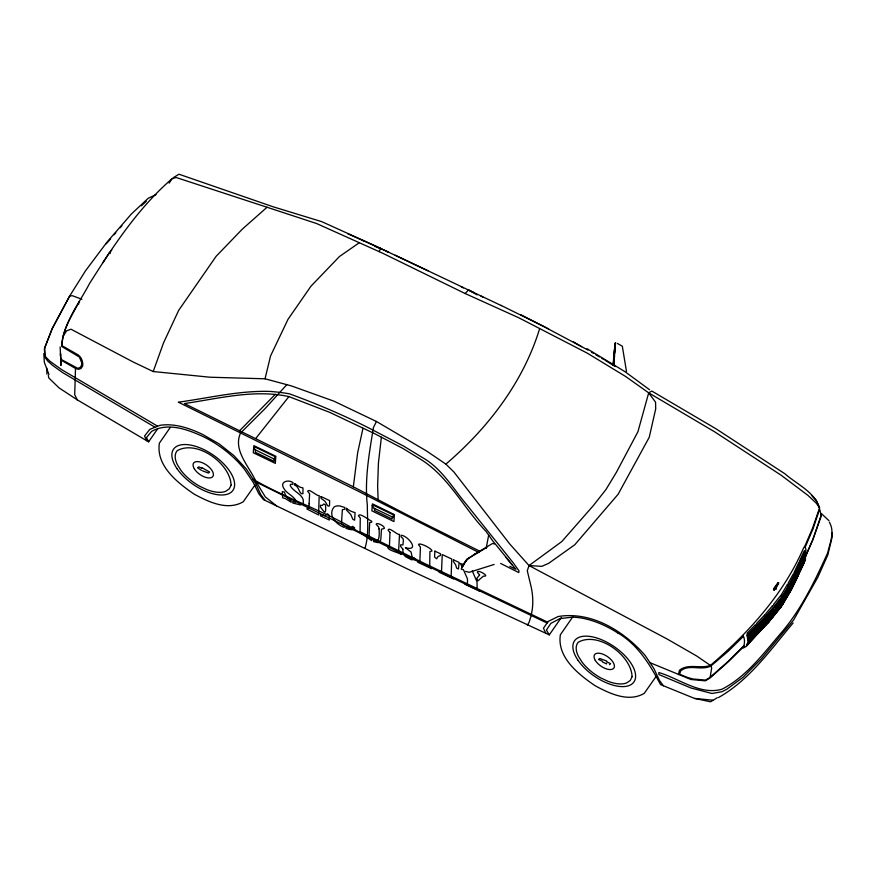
<?xml version="1.0" encoding="UTF-8"?>
<svg xmlns="http://www.w3.org/2000/svg" width="876" height="876" viewBox="0 0 876 876"><rect width="100%" height="100%" fill="white"/><g stroke="black" fill="none" stroke-linecap="round" stroke-linejoin="round"><path stroke-width="1.31" d="M60.115 346.951L60.816 359.992L75.511 368.446L74.701 394.682L77.296 399.861L148.624 441.832L157.954 428.353M201.458 470.335L197.516 467.806L198.83 466.864L201.677 468.244L201.688 467.532L209.649 472.055L208.51 473.062L202.498 470.839M606.597 663.285L606.586 663.92L602.447 661.949M774.066 589.417L773.946 589.953M775.742 589.395L775.775 587.303L776.859 586.471L775.665 588.19M775.972 589.121L776.005 587.029M832.2 532.772L832.058 537.404L827.765 555.077L817.757 577.404L793.579 620.055L761.321 658.84L743.111 677.236L726.861 689.215L722.087 691.679L712.024 693.496L690.835 687.956L658.883 674.542L658.829 672.538C678.911 678.331 700.132 695.544 722.01 689.215C746.319 676.655 763.127 653.934 780.56 633.567C801.135 609.904 814.844 581.106 827.732 552.745C829.955 542.715 835.102 532.06 829.342 522.205M274.232 458.991L274.1 461.334L255.398 452.334L255.54 449.979L254.445 449.607L254.752 446.88L274.834 456.549L274.527 459.221L255.54 449.979M614.164 361.722L614.481 356.368M614.711 352.349L615.094 343.239L613.364 365.117M374.589 508.299L374.446 510.434L392.13 519.074L392.262 516.939L373.099 507.773L373.307 505.113L393.324 514.869L393.116 517.541L392.262 516.939M805.591 554.847L805.942 549.351L804.77 546.383L812.61 528.064L819.586 507.839C814.264 491.622 797.007 484.384 785.082 473.905L716.163 428.89L651.821 391.057L648.689 392.853L637.936 431.715L616.332 472.438L605.951 489.542L593.359 505.583L561.812 541.554L529.016 565.557L527.286 570.758L531.414 588.048A147.551 79.026 33.9 0 1 532.17 609.926L531.206 615.489L547.095 623.022M794.62 582.201L789.539 592.077L805.581 558.669L800.423 570.079L800.631 569.312M795.277 580.81L795.08 581.587L799.996 570.659M678.451 674.64L679.447 670.271C688.076 663.132 700.395 669.078 710.403 665.399C748.553 632.79 783.33 594.497 803.599 547.96L804.77 546.383M820.845 516.731L821.108 513.686M479.982 551.289L408.84 515.734L353.335 486.815L357.649 452.772L362.982 428.276M613.408 364.23L615.105 343.447L614.602 345.659M613.726 365.303L615.576 342.582L615.029 345.013M613.036 364.942L614.558 348.473M613.43 364.701L614.547 352.513M804.179 561.122L803.949 563.257L795.55 579.551M381.378 437.201L378.443 462.835L377.622 486.147L378.136 499.692M360.069 531.787L360.266 518.034L358.394 515.69C359.576 512.34 368.829 520.103 371.72 521.231L371.687 522.173L369.672 522.611L368.993 537.108L371.534 539.025L371.621 540.656C336.329 514.453 291.85 501.784 253.12 479.281M821.009 515.504L812.873 539.693L805.69 556.183M486.18 548.234L488.666 535.192M763.554 627.216L746.352 646.368L743.341 648.021C744.622 643.915 745.235 639.327 743.078 635.396M63.214 336.099L66.642 330.778L70.967 329.212L133.185 361.996L153.201 371.534L210.087 377.227L265.034 378.793L270.553 355.952L288.018 319.313L310.98 286.178L339.461 256.515L359.324 242.718L383.108 253.438L465.145 293.537L518.778 317.769L587.281 353.159L625.738 376.56L648.689 392.853L714.52 431.748L780.976 475.11L807.935 495.378L816.333 503.229L819.586 507.839M711.016 665.924C701.391 671.115 689.083 663.647 680.553 670.983L679.688 674.312L687.31 677.367L692.719 678.955L705.498 680.105L710.118 677.323L711.662 668.125L711.016 665.924L728.317 651.142L743.45 636.315M354.605 528.031C353.302 531.217 348.429 529.104 345.998 528.294L345.921 526.772L350.477 528.108L352.721 526.312L354.616 527.987M773.223 616.507L773.464 615.718L766.193 624.61L769.237 621.456M774.274 615.215L781.95 605.217L768.252 622.792M789.057 593.665L792.441 587.522M793.952 584.555L794.193 583.755L788.072 595.001L793.579 585.245L789.068 593.709M782.388 605.031L788.477 594.278L781.392 606.367L786.593 597.509M364.985 548.234C369.19 534.535 367.274 519.818 367.351 505.441C364.427 479.391 369.278 453.231 373.406 427.587L376.472 421.498L426.481 450.965L445.873 464.105L453.867 471.945L509.722 543.974L529.016 565.557L667.326 639.119L696.639 655.982L710.403 665.399M539.561 328.905C523.235 382.232 487.91 428.222 445.873 464.105M799.295 573.003L804.398 561.768L803.861 562.447M800.182 570.867L799.919 571.645L805.088 560.257L804.814 561.056M153.201 371.534L163.571 342.779L178.715 310.301L216.109 256.329L242.313 229.14L267.049 207.251L316.597 223.533L359.324 242.718M805.132 547.292L812.972 528.984L819.662 509.131L821.151 515.099L820.648 517.825L813.027 539.036L805.34 556.698M462.331 567.188L463.568 564.308M461.74 568.031L466.842 559.337L486.793 547.445M795.594 580.887L798.912 573.681L798.365 574.284M778.26 584.62L778.72 582.693L777.899 582.726C777.483 584.226 771.395 589.855 774.264 590.391M798.211 575.127L794.631 583.077L799.547 572.225L799 572.926M81.895 299.22L72.237 295.672L69.675 296.022L51.881 329.343L44.337 348.933L45.07 357.463L47.841 361.186L52.549 365.336L62.481 372.497L154.932 427.181M69.5 296.296L85.509 270.804L107.08 242.039L131.411 213.963L148.307 198.195L156.027 194.636M69.675 296.022L52.659 327.602L44.742 347.652L44.862 355.054L45.979 357.288L50.217 361.481L61.867 369.771L157.461 426.097M777.68 584.555L778.173 582.77L774.274 588.836M379.034 251.598L380.753 248.368L321.744 221.65L273.235 206.824L178.967 174.214L173.076 177.806M169.167 183.128L171.904 178.868L176.109 177.489L267.049 207.251M102.919 262.636L109.467 252.463L110.113 252.803M464.247 563.312L468.463 558.187M170.251 427.477L159.366 443.179C155.895 465.802 177.456 482.742 194.122 494.108C208.543 501.926 227.519 511.036 243.265 501.762L254.894 485.151M148.624 441.832L146.467 437.584L151.559 431.419C167.929 422.144 187.344 429.371 203.068 436.555A66.981 35.336 35.9 0 1 244.492 469.361L253.23 482.358L258.88 493.845L263.391 499.572L409.858 570.112L549.285 634.881L561.352 617.481M572.794 616.835L560.355 634.782C556.884 657.416 578.445 674.356 595.111 685.722C609.532 693.54 628.508 702.64 644.254 693.365L655.883 676.754M776.486 585.924L778.435 583.372L776.87 586.099M111.778 249.824L109.391 253.164L110.026 253.493M286.813 384.663L265.121 408.577L240.55 433.018C232.808 450.012 248.653 465.704 255.42 480.409L255.234 481.658L256.361 482.227L406.486 555.964L531.206 615.489L529.093 622.321L527.396 625.059M509.777 566.279L515.887 569.345L492.684 540.799L485.961 531.305C463.689 508.179 448.906 477.19 421.301 459.714L402.664 448.326L374.742 433.719L329.77 412.388L288.905 396.587L255.77 438.438M767.179 623.175L768.887 621.051M793.119 622.978C770.486 649.795 749.615 679.973 718.451 697.581M746.812 644.878L746.396 645.371L755.364 636.075L746.91 644.846M106.259 243.769L110.606 238.754M114.088 234.746L115.829 232.742M120.187 227.727L121.917 225.723M465.145 293.537L468.474 289.934L477.135 294.873M275.327 394.299L239.586 430.751L184.431 403.551C218.869 398.558 254.16 389.064 288.905 396.587M787.25 596.403L787.852 595.768M773.289 616.551L781.326 606.707L780.713 607.342M772.238 617.854L772.851 617.208L765.208 625.946L765.81 625.311M764.08 627.096L764.682 626.471L755.9 635.549L762.284 628.946M793.623 584.467L794.225 583.854M743.877 645.831L728.372 661.194L710.118 677.323M743.713 646.499L728.219 661.851L709.867 678.133L705.279 680.838L690.967 679.502L649.915 662.65M141.375 205.827L146.259 201.338M171.904 178.868C138.101 208.039 113.289 246.079 89.538 283.506C79.245 303.282 63.422 322.718 61.867 345.615L78.271 354.955C81.512 357.507 83.286 361.832 82.694 365.916L81.118 368.424L78.446 369.354L75.511 368.446M609.499 664.676L610.638 663.669L606.619 661.752L606.63 661.03L599.819 658.478L598.505 659.42L602.458 661.303M78.906 301.968L79.617 301.913M717.291 697.723L710.535 701.785L694.537 698.424L660.526 684.583C650.014 664.72 637.958 644.802 617.898 632.965M474.967 553.971L466.744 559.512L463.043 564.889L461.236 569.093L462.353 569.63M474.628 554.201L492.531 543.481L494.425 543.941M494.141 564.462L469.164 572.324L465.649 571.382M387.367 252.376L388.889 252.299L380.961 248.674M529.016 565.557L541.817 566.345L548.694 563.312L574.787 544.752L618.127 494.25L649.236 437.299L655.708 408.884L655.566 402.194L648.689 392.853M694.537 698.424L712.757 700.176M374.578 246.386L377.37 247.043M377.786 247.656L380.753 248.368M265.034 378.793L291.325 385.878L333.909 401.164L376.472 421.498M239.586 430.751L353.335 486.815M347.673 233.717L364 241.042M362.587 240.309L379.757 248.127M380.217 248.236L427.893 270.793M468.342 289.989L473.872 292.595M463.897 564.692L460.25 563.432L461.904 566.181M501.51 305.691L395.24 255.223M500.984 305.352L542.846 326.036L587.982 350.061M547.697 622.179L424.729 563.553L359.74 531.579M254.445 481.285L256.361 482.227L265.319 496.911L276.52 505.857M548.705 329.004L520.683 314.67M478.909 552.515L357.222 490.68L178.332 402.183C208.992 398.054 239.334 390.378 270.531 391.441C276.805 391.966 283.047 392.711 289.255 393.773C317.462 404 344.991 415.761 371.698 429.448L403.507 446.026L422.09 457.349C441.613 468.2 452.826 488.25 466.788 504.817L512.997 562.512L519.008 570.867L518.778 572.586L500.656 563.465M617.449 343.458L622.321 346.217L626.471 371.358M480.957 296.132L483.3 297.446M60.805 359.237L77.734 368.325L80.231 367.449L81.578 365.172L81.731 362.752L79.398 357.058L61.736 346.469C61.922 330.876 71.394 316.455 78.555 302.932L78.829 303.895M573.539 341.903L581.62 346.666M461.126 286.649L463.262 287.908M591.431 352.119L593.72 353.488M596.019 354.857L599.469 356.915M601.768 358.284L604.068 359.664M587.04 348.703L624.829 371.555L649.554 389.732M605.217 360.343L615.226 366.54M77.296 399.861L59.064 387.904L48.815 377.961L48.3 375.475M811.899 495.794L813.552 497.053M813.114 497.25L816.213 500.141L819.29 507.828M429.7 566.454L429.93 551.53L431.967 551.059C432.415 548.431 418.137 541.707 418.542 544.773L420.425 547.095L419.856 561.352L417.951 561.636L417.874 562.283L431.529 568.666L429.711 566.465M821.447 513.621L829.014 520.727M506.01 557.377L512.011 564.845M265.198 500.437L260.895 494.798L255.179 482.391L246.211 468.857L233.98 455.684L219.274 443.99L202.487 434.365C189.282 428.112 174.795 423.141 160.001 425.298L149.796 429.371L144.551 436.007L146.796 440.77M663.417 685.766L659.508 680.543L653.934 668.629L645.141 655.412C623.975 631.18 591.497 610.944 558.121 616.54L548.245 621.391L543.427 628.223L545.945 633.381M549.285 634.881L546.449 630.041L550.851 623.362L559.895 618.631L572.236 617.153A63.444 34.492 33.9 0 1 617.854 633.041M463.415 569.63L467.434 578.839C467.554 583.066 467.806 584.489 464.981 584.292L479.479 591.092L477.146 588.88L477.004 581.85L472.252 570.867M48.968 374.545L44.326 362.325L43.8 353.532M46.746 368.051L46.932 374.205M60.794 358.076L60.915 365.544L60.543 353.937M60.499 353.148L60.499 355.974M805.591 556.501L800.697 568.382L805.591 556.501M805.613 554.344L800.664 566.52L805.613 554.344M451.162 576.167L453.637 578.992L439.117 572.214L439.215 571.524L441.526 571.393L442.249 554.574L451.742 559.008L451.162 576.167M295.935 500.656L295.387 502.134L292.748 501.598L292.814 503.032L300.501 504.948L303.14 503.426C305.308 494.59 292.584 492.016 290.12 485.118L290.876 484.176L292.934 484.373L293.022 482.709C288.839 479.205 279.696 481.471 283.561 487.965C286.288 493.418 293.241 495.52 295.935 500.656M402.872 549.121L403.048 553.523L405.402 556.61L411.359 559.753L415.246 559.435L414.238 557.924L412.246 557.53L411.107 552.055L405.468 547.741C420.535 551.694 407.986 535.63 401.186 535.258L401.099 536.879L402.938 538.499L403.376 540.12L402.96 544.894L400.693 544.817L400.606 546.383L402.872 549.121M282.357 491.786L282.609 497.754L285.631 498.707L291.193 502.266L291.128 500.831L286.178 496.747L284.317 491.918L282.357 491.786M309.097 503.777L309.009 508.08L307.06 508.419L306.994 509.065L318.535 514.924L319.203 495.641C317.068 496.451 308.232 487.549 307.728 491.436L309.611 493.768L309.097 503.777M329.201 515.482L329.321 520.037L320.452 515.833L320.386 514.475L324.941 515.646L327.471 513.741L329.201 515.482M341.607 521.089L341.301 523.629L344.18 525.939L344.257 527.462C336.537 524.549 327.339 515.362 334.019 507.084A15.297 8.092 35.7 0 1 339.779 505.945L344.881 507.511L344.783 509.274L342.374 509.679L341.607 521.089M275.502 460.283L275.338 463.382L253.274 452.761L253.843 445.654L275.907 456.286L275.502 460.283M294.697 483.585L294.61 485.184C299.209 485.797 298.979 494.94 302.943 493.725L302.976 487.921L300.216 487.253L294.697 483.585M320.517 505.386L320.43 507.073C324.142 511.464 326.277 516.851 325.533 504.948L323.813 503.974L322.39 505.375L320.517 505.386M321.087 496.55L320.999 498.247L324.996 501.247L327.602 505.693C330.679 508.157 329.146 501.959 329.672 500.645L321.087 496.55M346.557 508.332L346.469 510.095L350.772 514.497L352.918 519.402L354.605 520.18L355.098 512.635C352.152 511.814 349.25 510.796 346.557 508.332M372.201 505.627L371.917 510.85L393.915 521.581L394.408 514.595L372.41 503.875L372.201 505.627M379.056 528.962C379.264 532.597 380.304 544.412 373.483 539.966L373.57 541.609L377.939 542.627L379.801 542.233L380.797 539.55L381.487 529.246L384.378 528.359C385.035 526.027 376.22 521.833 376.154 524.275L378.596 526.991L379.056 528.962M389.973 532.509L389.448 546.219C383.513 549.296 397.452 552.011 401.383 554.464C400.803 552.767 397.792 552.099 398.7 549.526L399.511 534.448C397.386 535.236 388.605 526.279 388.101 530.166L389.973 532.509M434.89 551.135L434.562 557.081L436.675 558.8L437.967 556.523L440.42 555.526L440.508 553.763L434.89 551.135M453.516 559.841L453.429 561.604L455.64 564.779L456.637 568.13L458.433 568.951L459.144 562.469L453.516 559.841M800.095 569.258L795.331 579.89L800.095 569.258M756.59 631.749L747.841 640.969L747.721 640.017L756.568 631.048L756.59 631.749M765.909 621.445L765.843 622.442L757.652 630.939L757.685 629.91L765.909 621.445M767.037 620.274L766.971 621.27L773.968 613.211L774.045 612.215L767.037 620.274M767.113 619.343L774.099 611.404L773.99 610.254L767.004 618.314L767.113 619.343M773.902 614.142L766.686 623L773.902 614.142M774.953 612.839L774.756 613.627L782.388 603.641L774.953 612.839M775.085 610.922L775.019 611.908L782.52 601.713L775.085 610.922M788.915 592.691L782.87 603.444L788.915 592.691M789.046 590.774L783.133 601.724L789.046 590.774M789.867 589.373L789.802 590.358L794.751 580.295L789.867 589.373M794.806 579.386L789.933 588.562L789.823 587.413L794.696 578.357L794.806 579.386M775.183 609.543L775.15 610.101L782.575 600.903L782.476 599.764L775.183 609.543M783.297 599.359L783.264 599.918L789.101 589.964L789.002 588.814L783.297 599.359M756.492 633.009L747.688 642.666L756.492 633.009M757.587 631.87L757.368 632.658L765.777 623.373L757.587 631.87M805.132 551.398L799.996 562.666L799.481 561.089L804.102 551.146L804.891 550.599L805.132 551.398M765.306 624.982L756.853 634.246L765.306 624.982M747.436 643.444L747.195 644.21L756.021 634.585L747.436 643.444M479.599 574.963L476.818 578.39L477.913 580.854L483.432 576.123C491.086 577.032 477.19 568.787 477.332 572.302L479.599 574.963M747.436 632.921L746.779 635.615L755.922 626.263L755.419 624.665L747.436 632.921M800.007 566.783L795.441 578.094L800.007 566.783M805.263 552.482L800.204 563.443L800.478 564.615L805.602 553.512L805.263 552.482M799.843 565.973L795.123 576.134L794.817 574.93L799.569 564.79L799.843 565.973M798.846 562.447L794.028 572.586L794.62 574.152L799.361 564.024L798.846 562.447M793.963 575.543L789.101 584.577L788.301 582.923L793.317 573.955L793.963 575.543M794.171 576.32L789.298 585.365L789.605 586.57L794.477 577.514L794.171 576.32M231.078 485.14L229.227 488.896L225.614 491.348A32.303 15.899 34.7 0 1 207.086 489.717L199.761 486.3A32.303 15.899 34.7 0 1 181.091 470.587L177.39 464.718A32.303 15.899 34.7 0 1 177.259 450.647C197.056 439.402 230.498 463.667 231.078 485.14M632.078 676.754L630.227 680.499L626.603 682.952A32.303 15.899 34.7 0 1 608.075 681.32L600.75 677.904A32.303 15.899 34.7 0 1 582.091 662.19L578.39 656.332A32.303 15.899 34.7 0 1 578.248 642.25C598.045 631.005 631.486 655.27 632.078 676.754M787.48 584.336L781.622 594.289L782.421 595.943L788.269 585.989L787.48 584.336M788.783 587.971L782.936 597.936L782.618 596.72L788.477 586.767L788.783 587.971M780.943 595.275L773.519 604.473L774.307 606.126L781.742 596.928L780.943 595.275M772.479 605.776L765.668 613.857L766.303 615.467L773.267 607.429L772.479 605.776M773.464 608.207L766.5 616.255L766.796 617.46L773.771 609.411L773.464 608.207M781.939 597.706L774.515 606.915L774.822 608.119L782.257 598.91L781.939 597.706M764.606 615.04L756.514 623.537L757.017 625.135L765.186 616.627L764.606 615.04M756.119 627.052L747.25 636.195L747.392 637.52L756.382 628.245L756.119 627.052M765.372 617.416L757.214 625.913L757.477 627.117L765.69 618.62L765.372 617.416M765.887 619.474L757.63 627.939L757.663 629.056L765.974 620.624L765.887 619.474M756.525 629.067L747.491 638.221L747.622 639.228L756.546 630.183L756.525 629.067M595.351 660.46A11.727 5.771 34.7 0 0 613.003 668.892A11.727 5.771 34.7 0 0 604.352 654.788A11.727 5.771 34.7 0 0 595.351 660.46M578.105 660.416A36.124 17.772 34.7 0 0 632.33 683.707A36.124 17.772 34.7 0 0 602.272 640.028A36.124 17.772 34.7 0 0 578.105 660.416M194.362 468.857A11.727 5.771 34.7 0 0 212.003 477.278A11.727 5.771 34.7 0 0 203.363 463.185A11.727 5.771 34.7 0 0 194.362 468.857M177.116 468.802A36.124 17.772 34.7 0 0 231.341 492.093A36.124 17.772 34.7 0 0 201.283 448.413A36.124 17.772 34.7 0 0 177.116 468.802"/></g></svg>
